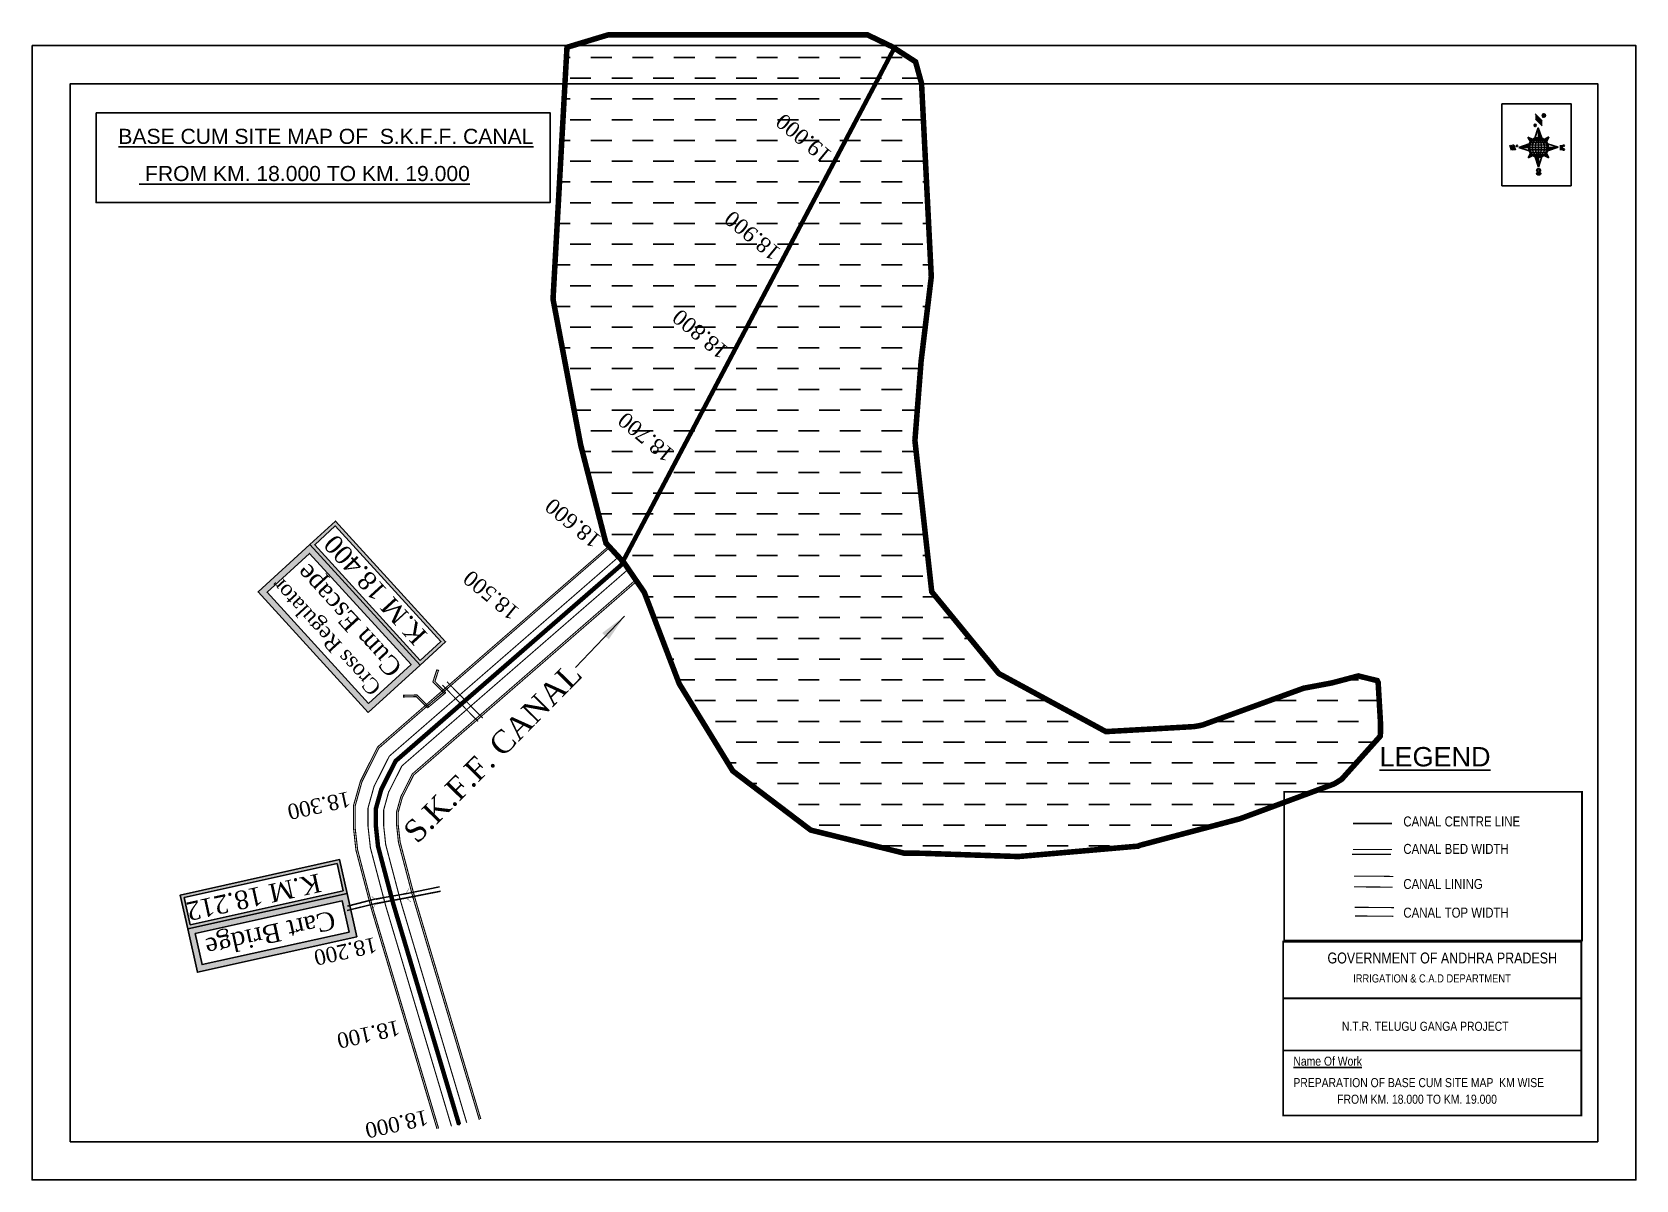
# Model space of a CAD drawing. Header units: inches. Extents: x 13 to 1463, y 10 to 1048.
import ezdxf
from ezdxf.enums import TextEntityAlignment as Align

# ---------------------------------------------------------------- set-up
doc = ezdxf.new("R2010")
doc.units = ezdxf.units.IN
doc.header["$MEASUREMENT"] = 0
for name, color, linetype in [('AQUADUCT', 1, 'Continuous'), ('bed with', 5, 'Continuous'), ('BLOCK', 7, 'Continuous'), ('bord', 1, 'Continuous'), ('C LINE COO', 6, 'Continuous'), ('cahnige', 7, 'Continuous'), ('FRAME 025', 7, 'Continuous'), ('KaluvayaLake_Utm44', 7, 'Continuous'), ('laying', 4, 'Continuous'), ('lining', 4, 'Continuous'), ('ROAD', 6, 'Continuous'), ('SLB', 11, 'Continuous'), ('TABLE', 7, 'Continuous'), ('TEXT', 7, 'Continuous'), ('TITLEBLOCK', 7, 'Continuous'), ('top of bund', 1, 'Continuous'), ('V', 6, 'Continuous'), ('ZSTU', 7, 'Continuous')]:
    doc.layers.add(name, color=color, linetype=linetype)
doc.styles.add('5mm', font='times.ttf', dxfattribs={"height": 3})
doc.styles.add('A', font='arial.ttf')
doc.styles.add('ARIALN', font='ARIALN.TTF')
doc.styles.get("Standard").update_dxf_attribs({"font": 'arial.ttf'})
doc.dimstyles.get("Standard").update_dxf_attribs({"dimtxt": 0.18, "dimasz": 0.18, "dimexe": 0.18, "dimexo": 0.0625, "dimgap": 0.09, "dimtad": 0, "dimtih": 1, "dimtoh": 1, "dimdec": 4, "dimzin": 0, "dimdsep": 46, "dimtxsty": 'Standard', "dimcen": 0.09, "dimadec": 0, "dimazin": 0, "dimtfac": 1, "dimtdec": 4, "dimtofl": 0, "dimtmove": 0, "dimatfit": 3, "dimfxl": 1, "dimtolj": 1, "dimtzin": 0, "dimarcsym": 0})
pattern_1 = [(267.297113149, (-8720374.938, 50637915.138), (10.5367255337, -0.497431438), [])]
pattern_2 = [(357.297113149, (-8720374.938, 50637915.138), (0.497431438, 10.5367255337), [])]

# ---------------------------------------------------------------- blocks, each defined once
blk = doc.blocks.new('FGDFGDFG6YURT')
at = {"layer": 'ROAD', "color": 1, "linetype": 'Continuous', "lineweight": 25}
for points in [[(386103.5, 1482907.4, 0), (386134.5, 1482913, 0), (386162.3, 1482917.4, 0), (386187, 1482923.1, 0)], [(386104.2, 1482903.5, 0), (386135.2, 1482909.2, 0), (386163.1, 1482913.6, 0), (386187.9, 1482919.3, 0)], [(386104.3, 1482907.7, 0), (386135.3, 1482913.3, 0), (386163.2, 1482917.7, 0), (386188, 1482923.4, 0)]]:
    blk.add_polyline3d(points, dxfattribs=at)
at = {"layer": 'SLB'}
for points, const_width in [([(386161.8, 1482917.9), (386162.2, 1482917.9), (386164.8, 1482922)], 0.3), ([(386134.6, 1482913.4), (386134.2, 1482913.4), (386130.6, 1482916.6)], 0.3), ([(386134.8, 1482908.7), (386134.5, 1482908.7), (386131.9, 1482904.6)], 0.3), ([(386134.6, 1482913.4), (386148.2, 1482915.4), (386161.8, 1482917.9)], 0.5), ([(386161.9, 1482914.1), (386148.3, 1482911.6), (386134.8, 1482908.7)], 0.5), ([(386162, 1482918.2), (386148.4, 1482915.7), (386134.9, 1482912.9)], 0.5), ([(386161.9, 1482914.1), (386162.2, 1482914), (386165.9, 1482910.9)], 0.3)]:
    blk.add_lwpolyline(points, dxfattribs=dict(at, const_width=const_width))
blk = doc.blocks.new('pp')
at = {"layer": 'ZSTU', "color": 2, "const_width": 1}
for points in [[(327742, 1601090.4), (327738.4, 1601079.5), (327749.1, 1601068.7)], [(327743.5, 1601089.9), (327740.2, 1601079.9), (327750.1, 1601069.7)], [(327741.5, 1601090.4), (327744, 1601089.7)], [(327711.9, 1601067.8), (327712, 1601065.3)], [(327711.9, 1601067.3), (327724.1, 1601067.6), (327734.6, 1601057)], [(327732.5, 1601057.1), (327749.2, 1601070.9)], [(327733.5, 1601055.9), (327750.1, 1601069.7)], [(327712, 1601065.8), (327723.5, 1601066.1), (327733.5, 1601055.9)]]:
    blk.add_lwpolyline(points, dxfattribs=at)
blk = doc.blocks.new('*X5')
at = {"color": 0, "linetype": 'Continuous'}
for p, q in [((6321.6, 240.5), (6322.3, 241.2)), ((6321.6, 240.3), (6322.3, 241)), ((6321.6, 240.1), (6322.3, 240.8)), ((6321.6, 239.9), (6322.4, 240.7)), ((6321.6, 239.8), (6322.4, 240.6)), ((6321.6, 239.6), (6322.5, 240.5)), ((6321.6, 239.4), (6322.5, 240.3)), ((6321.6, 239.2), (6322.6, 240.2)), ((6321.7, 239.1), (6322.6, 240.1)), ((6321.8, 240.8), (6322.4, 241.4)), ((6321.8, 239), (6322.7, 240)), ((6321.8, 239), (6322.8, 239.9)), ((6321.9, 238.9), (6322.9, 239.8)), ((6322, 238.8), (6323, 239.7)), ((6322.1, 241.3), (6322.4, 241.6)), ((6322.1, 238.7), (6323.1, 239.6)), ((6322.2, 238.6), (6323.1, 239.6)), ((6322.3, 238.5), (6323.2, 239.5)), ((6322.4, 238.5), (6323.3, 239.4)), ((6322.5, 238.4), (6323.4, 239.3)), ((6322.7, 238.4), (6323.6, 239.3)), ((6322.8, 238.3), (6323.7, 239.2)), ((6322.9, 238.3), (6323.8, 239.1)), ((6323.1, 238.2), (6323.9, 239.1)), ((6323.2, 238.2), (6324, 239)), ((6323.3, 238.2), (6324.2, 239)), ((6323.5, 238.1), (6324.3, 238.9)), ((6323.7, 238.1), (6324.4, 238.9)), ((6323.8, 238.1), (6324.6, 238.8)), ((6324.1, 238.2), (6324.7, 238.8)), ((6324.3, 238.3), (6324.9, 238.8)), ((6324.6, 238.3), (6325.1, 238.8)), ((6324.8, 238.4), (6325.2, 238.8)), ((6325.1, 238.5), (6325.4, 238.8)), ((6325.4, 238.6), (6325.6, 238.8))]:
    blk.add_line(p, q, dxfattribs=at)
blk = doc.blocks.new('*X4')
at = {"color": 0, "linetype": 'Continuous'}
for p, q in [((6324.4, 240.3), (6324.5, 240.4)), ((6324.6, 240.3), (6324.8, 240.5)), ((6324.7, 240.2), (6325, 240.5)), ((6324.8, 240.2), (6325.2, 240.6)), ((6325, 240.1), (6325.5, 240.6)), ((6325.1, 240.1), (6325.6, 240.6)), ((6325.2, 240), (6325.8, 240.6)), ((6325.3, 240), (6326, 240.6)), ((6325.4, 239.9), (6326.1, 240.6)), ((6325.5, 239.8), (6326.2, 240.5)), ((6325.6, 239.8), (6326.3, 240.5)), ((6325.7, 239.7), (6326.5, 240.4)), ((6325.9, 239.6), (6326.6, 240.3)), ((6326, 239.5), (6326.7, 240.3)), ((6326, 239.4), (6326.8, 240.2)), ((6326.1, 239.3), (6327, 240.2)), ((6326.2, 239.3), (6327.1, 240.1)), ((6326.3, 239.2), (6327.1, 240)), ((6326.4, 239.1), (6327.2, 239.9)), ((6326.5, 239), (6327.3, 239.8)), ((6326.5, 238.9), (6327.4, 239.7)), ((6326.6, 238.8), (6327.5, 239.6)), ((6326.7, 238.7), (6327.5, 239.5)), ((6326.8, 238.6), (6327.6, 239.4)), ((6326.8, 238.5), (6327.7, 239.3)), ((6326.8, 236.5), (6327.4, 237)), ((6326.9, 238.3), (6327.8, 239.2)), ((6326.9, 238.2), (6327.9, 239.1)), ((6326.9, 236.8), (6327.6, 237.4)), ((6327, 238.1), (6327.8, 239)), ((6327, 237.9), (6327.8, 238.8)), ((6327, 237.8), (6327.8, 238.6)), ((6327, 237.6), (6327.8, 238.4)), ((6327, 237.4), (6327.8, 238.2)), ((6327, 237.3), (6327.8, 238)), ((6327, 237.1), (6327.8, 237.9))]:
    blk.add_line(p, q, dxfattribs=at)
blk = doc.blocks.new('H')
at = {"layer": 'bord', "extrusion": (0.000427885, 0.004792, 0.999988)}
h = blk.add_hatch(dxfattribs=at)
h.set_pattern_fill('LINE', color=8, scale=84.387686, angle=-2.7029, style=0)
h.set_pattern_definition(pattern_2)
h.paths.add_polyline_path([(-492, 786, -0.090992), (-448, 775), (-486, 912)])
h = blk.add_hatch(dxfattribs=at)
h.set_pattern_fill('LINE', color=8, scale=84.387686, angle=-92.7029, style=0)
h.set_pattern_definition(pattern_1)
h.paths.add_polyline_path([(-625, 665, -0.090992), (-615, 710), (-751, 671)])
h = blk.add_hatch(dxfattribs=at)
h.set_pattern_fill('LINE', color=8, scale=84.387686, angle=-92.7029, style=0)
h.set_pattern_definition(pattern_1)
h.paths.add_polyline_path([(-246, 647), (-372, 653, -0.090992), (-382, 609)])
h = blk.add_hatch(dxfattribs=at)
h.set_pattern_fill('LINE', color=8, scale=84.387686, angle=-2.7029, style=0)
h.set_pattern_definition(pattern_2)
h.paths.add_polyline_path([(-504, 533, -0.090992), (-549, 543), (-510, 406)])
for p, q in [((-516, 1087, -1217), (-432, 994, -1217)), ((-538, 774, -1216), (-487, 906, -1216)), ((-519, 1020, -1217), (-435, 927, -1216)), ((-487, 906, -1216), (-493, 780, -1216)), ((-487, 906, -1216), (-448, 769, -1216)), ((-865, 701, -1215), (-847, 638, -1215)), ((-847, 700, -1215), (-829, 637, -1215)), ((-829, 699, -1215), (-811, 636, -1215)), ((-829, 699, -1215), (-811, 698, -1215)), ((-811, 698, -1215), (-794, 635, -1215)), ((-752, 665, -1215), (-615, 704, -1215)), ((-752, 665, -1215), (-625, 659, -1215)), ((-619, 614, -1215), (-752, 665, -1215)), ((-627, 794, -1216), (-567, 760, -1216)), ((-627, 794, -1216), (-584, 747, -1215)), ((-599, 731, -1215), (-627, 794, -1216)), ((-421, 753, -1216), (-359, 781, -1216)), ((-359, 781, -1216), (-405, 739, -1216)), ((-359, 781, -1216), (-392, 721, -1215)), ((-246, 641, -1215), (-383, 603, -1215)), ((-379, 693, -1215), (-246, 641, -1215)), ((-373, 647, -1215), (-246, 641, -1215)), ((-213, 669, -1215), (-217, 601, -1215)), ((-197, 600, -1215), (-194, 668, -1215)), ((-639, 526, -1214), (-606, 585, -1215)), ((-639, 526, -1214), (-593, 568, -1215)), ((-577, 553, -1215), (-639, 526, -1214)), ((-511, 400, -1214), (-549, 537, -1214)), ((-460, 533, -1215), (-511, 400, -1214)), ((-505, 527, -1214), (-511, 400, -1214)), ((-371, 513, -1214), (-431, 546, -1215)), ((-371, 513, -1214), (-414, 560, -1215)), ((-399, 576, -1215), (-371, 513, -1214))]:
    blk.add_line(p, q, dxfattribs=at)
at = {"layer": 'bord', "color": 8, "linetype": 'ByBlock', "extrusion": (0.000427885, 0.004792, 0.999988)}
for p, q in [((-373, 647, -1215), (-625, 659, -1215)), ((-378, 616, -1215), (-623, 628, -1215)), ((-375, 679, -1215), (-620, 691, -1215)), ((-386, 711, -1215), (-605, 722, -1215)), ((-411, 744, -1216), (-578, 752, -1216)), ((-493, 780, -1216), (-505, 527, -1214)), ((-392, 585, -1215), (-611, 595, -1215)), ((-420, 555, -1215), (-587, 562, -1215))]:
    blk.add_line(p, q, dxfattribs=at)
at = {"layer": 'bord', "extrusion": (0.000427885, 0.004792, 0.999988), "elevation": -1212}
for points, const_width in [([(-522, 960), (-516, 1093)], 1.61), ([(-434, 933), (-428, 1066)], 1.61), ([(-870, 707), (-846, 706)], 0.642), ([(-829, 643), (-855, 644)], 0.642), ([(-829, 643), (-821, 678)], 0.642), ([(-811, 642), (-784, 641)], 0.642), ([(-793, 641), (-782, 694)], 0.642), ([(-223, 676), (-174, 673)], 0.706), ([(-195, 645), (-185, 644)], 0.706), ([(-177, 605), (-226, 607)], 0.706)]:
    blk.add_lwpolyline(points, dxfattribs=dict(at, const_width=const_width))
for points, const_width in [([(-414, 1073, 1), (-398, 1058, 1)], 22.3), ([(-530, 950, 1), (-520, 939, 1)], 14.8), ([(-776, 697, 1), (-769, 690, 1)], 8.9), ([(-180, 618, 1), (-173, 611, 1)], 9.79), ([(-178, 667, 1), (-171, 660, 1)], 9.79), ([(-525, 322, 1), (-533, 329, 1)], 11.1), ([(-490, 362, 1), (-498, 369, 1)], 11.1)]:
    blk.add_lwpolyline(points, format="xyb", close=True, dxfattribs=dict(at, const_width=const_width))
for points in [[(-537, 317), (-531, 310), (-520, 307), (-505, 307), (-494, 310), (-486, 318), (-487, 326), (-491, 333), (-494, 336), (-503, 341), (-522, 347), (-530, 352), (-534, 355), (-537, 363), (-537, 373), (-530, 381), (-520, 384), (-504, 384), (-493, 380), (-487, 373)], [(-522, 348), (-526, 354), (-528, 361), (-528, 371), (-526, 375), (-521, 381), (-515, 384)], [(-505, 307), (-499, 312), (-497, 319), (-497, 327), (-501, 335), (-509, 343)]]:
    blk.add_lwpolyline(points, dxfattribs=at)
at = {"layer": 'bord', "extrusion": (0.000427885, 0.004792, 0.999988)}
for centre, radius in [((-406, 1065, -1212), 22.3), ((-525, 944, -1212), 14.8), ((-773, 694, -1212), 8.9), ((-498, 659, -1212), 127), ((-177, 615, -1212), 9.79), ((-174, 663, -1212), 9.79), ((-529, 325, -1212), 11.1), ((-494, 365, -1212), 11.1)]:
    blk.add_circle(centre, radius, dxfattribs=at)
at = {"layer": 'bord', "color": 8, "linetype": 'ByBlock', "extrusion": (0.000427885, 0.004792, 0.999988)}
for centre, radius, start, end in [((-482, 658, -1212), 128, 94.9254, 259.6691), ((-437, 656, -1212), 141, 113.2864, 241.308), ((-316, 651, -1212), 222, 142.5892, 212.0053), ((-560, 662, -1212), 141, 293.2864, 61.308), ((-681, 668, -1212), 222, 322.5892, 32.0053), ((-515, 660, -1212), 128, 274.9254, 79.6691)]:
    blk.add_arc(centre, radius, start, end, dxfattribs=at)
at = {"layer": 'bord', "extrusion": (0.000427885, 0.004792, 0.999988)}
for points in [[(-516, 1093, -1212), (-431, 1000, -1212), (-519, 1026, -1212), (-434, 933, -1212)], [(-864, 707, -1212), (-846, 706, -1212), (-846, 644, -1212), (-829, 643, -1212)], [(-829, 705, -1212), (-811, 704, -1212), (-811, 642, -1212), (-793, 641, -1212)], [(-193, 674, -1212), (-197, 606, -1212), (-213, 675, -1212), (-216, 607, -1212)]]:
    blk.add_solid(points, dxfattribs=at)
at = {"layer": 'bord', "extrusion": (0.000427885, 0.004792, 0.999988), "xscale": 7.977342409717546, "yscale": 7.977342408231451, "zscale": 7.977342408476333, "rotation": 138.0840426661453}
for name, p in [('*X4', (38301, -31929, -1212)), ('*X5', (38314, -31951, -1212))]:
    blk.add_blockref(name, p, dxfattribs=at)
blk = doc.blocks.new('KKKK')
at = {"layer": 'cahnige', "color": 1, "style": '5mm'}
blk.add_text('S.K.F.F. CANAL', height=20, rotation=19.1758, dxfattribs=at).set_placement((317677.4, 1602113.8))
at = {"layer": 'ZSTU', "color": 1}
blk.add_leader([(317936.6, 1602216.4), (317876.5, 1602194.2)], dimstyle='Standard', override={"dimasz": 25, "dimgap": 0.09, "dimtad": 0}, dxfattribs=at)

msp = doc.modelspace()

# ---------------------------------------------------------------- hatches: boundary and pattern name
at = {"layer": 'C LINE COO'}
h = msp.add_hatch(color=200, dxfattribs=at)
h.paths.add_polyline_path([(363.9, 480), (268.5, 584.5), (287, 601.5), (382.5, 496.9)], flags=16)
h.paths.add_polyline_path([(363.7, 475.7), (264.2, 584.7), (287.2, 605.8), (386.8, 496.8)])
h = msp.add_hatch(color=135, dxfattribs=at)
h.set_gradient(color1=(141, 177, 78), color2=(107, 135, 59), one_color=1, tint=0.38)
h.paths.add_polyline_path([(317.2, 441), (225.4, 541.5), (263.8, 576.6), (355.6, 476.1)], flags=16)
h.paths.add_polyline_path([(316.8, 432.9), (217.3, 541.9), (264.2, 584.7), (363.7, 475.7)])
h = msp.add_hatch(color=200, dxfattribs=at)
h.paths.add_polyline_path([(294.1, 271.7), (156, 241.1), (150.5, 265.6), (288.7, 296.3)], flags=16)
h.paths.add_polyline_path([(297.8, 269.4), (153.7, 237.4), (146.9, 267.9), (291, 299.9)])
h = msp.add_hatch(color=135, dxfattribs=at)
h.set_gradient(color1=(141, 177, 78), color2=(107, 135, 59), one_color=1, tint=0.38)
h.paths.add_polyline_path([(299.6, 234.5), (166.7, 205), (160.5, 233.1), (293.4, 262.6)], flags=16)
h.paths.add_polyline_path([(306.5, 230.1), (162.4, 198.2), (153.7, 237.4), (297.8, 269.4)])
at = {"layer": 'KaluvayaLake_Utm44'}
h = msp.add_hatch(dxfattribs=at)
h.set_pattern_fill('DASH', color=4, scale=150, style=0)
h.set_pattern_definition([(0, (-327363.081, -1600618.929), (18.75, 18.75), [18.75, -18.75])])
h.paths.add_polyline_path([(768.2, 1045.2), (790.3, 1034.6), (811.6, 1020.9), (817, 1001.3), (825.8, 826.6), (816.6, 750.4), (811, 678.6), (826.2, 542), (886.8, 468.1), (983.6, 415.6), (1062.9, 420.1), (1067.9, 420.9), (1071.3, 421.7), (1162.3, 454.8), (1187.9, 459.6), (1202.7, 463.5), (1211.7, 465.9), (1228.9, 461.7), (1229.7, 460), (1231.8, 423.9), (1231.8, 419), (1231.8, 416.5), (1231.7, 411.6), (1196.7, 372.5), (1190.1, 368.4), (1104.7, 336.8), (1014.5, 312.9), (1012.8, 312.1), (904.5, 302.7), (818.5, 305.6), (812.7, 305.7), (804.4, 305.8), (801.1, 305.8), (716.8, 326.6), (646.4, 380), (598, 458.8), (566.4, 541.4), (548.1, 568.2), (531.7, 586), (508.9, 674.6), (483.9, 806.4), (496.5, 1034), (533.6, 1045.2)])

# ---------------------------------------------------------------- linework, layer by layer
at = {"linetype": 'ByBlock'}
for points in [[(13, 1035.6), (1462.7, 1035.6), (1462.7, 10.5), (13, 10.5)], [(1428.2, 45), (47.5, 45), (47.5, 1001.1), (1428.2, 1001.1)]]:
    msp.add_lwpolyline(points, close=True, dxfattribs=at)
at = {"linetype": 'ByBlock', "elevation": -0.1}
msp.add_lwpolyline([(1341.5, 983), (1404.1, 983), (1404.1, 908.9), (1341.5, 908.9)], close=True, dxfattribs=at)
at = {"layer": 'bed with', "const_width": 1}
for points in [[(541.9, 572.4), (335.9, 393.4), (322.1, 366), (316.7, 346.6), (316.7, 329.7), (318.8, 310.7), (332.5, 258.7), (392.1, 58.9)], [(551.2, 561.7), (347.3, 384.6), (335.3, 360.9), (330.8, 344.7), (330.8, 330.5), (332.7, 313.3), (346.1, 262.5), (405.9, 62.1)], [(1241.2, 304.7), (1239.1, 304.7), (1206.3, 304.7), (1206.1, 304.7)], [(1242.3, 309.1), (1239.2, 309.1), (1207, 309.1)]]:
    msp.add_lwpolyline(points, dxfattribs=at)
at = {"layer": 'BLOCK', "color": 4}
for p in [(736.3, 927.4), (689.9, 839.6), (642.8, 750.6), (593.6, 657.4), (545.2, 565.8), (469.7, 500.3), (325.6, 352.4), (341.8, 252.1), (370.4, 156.3), (399, 60.5)]:
    msp.add_point(p, dxfattribs=at)
at = {"layer": 'C LINE COO', "const_width": 4}
for points in [[(793.3, 1035), (545.2, 565.8)], [(546.5, 567), (341.6, 389), (328.7, 363.5), (323.7, 345.7), (323.8, 330.1), (325.7, 312), (339.3, 260.6), (399, 60.4)]]:
    msp.add_lwpolyline(points, dxfattribs=at)
at = {"layer": 'C LINE COO', "color": 105}
for points in [[(316.8, 432.9), (217.3, 541.9), (264.2, 584.7), (363.7, 475.7)], [(317.2, 441), (225.4, 541.5), (263.8, 576.6), (355.6, 476.1)], [(306.5, 230.1), (162.4, 198.2), (153.7, 237.4), (297.8, 269.4)], [(299.6, 234.5), (166.7, 205), (160.5, 233.1), (293.4, 262.6)]]:
    msp.add_lwpolyline(points, close=True, dxfattribs=at)
at = {"layer": 'C LINE COO'}
for p in [(396.8, 436.9), (338.3, 264.4)]:
    msp.add_point(p, dxfattribs=at)
at = {"layer": 'FRAME 025', "lineweight": -3, "const_width": 1.64}
for points in [[(1144.8, 361.2), (1413.9, 361.2), (1413.9, 226.9), (1144.8, 226.9)], [(1143.9, 225.8), (1413.3, 225.8), (1413.3, 68.7), (1143.9, 68.7)]]:
    msp.add_lwpolyline(points, close=True, dxfattribs=at)
for points in [[(1143.9, 174.5), (1413.3, 174.5)], [(1143.9, 127.4), (1413.3, 127.4)], [(1143.9, 68.7), (1413.3, 68.7)]]:
    msp.add_lwpolyline(points, dxfattribs=at)
at = {"layer": 'KaluvayaLake_Utm44', "color": 4, "const_width": 5}
msp.add_lwpolyline([(768.2, 1045.2), (790.3, 1034.6), (811.6, 1020.9), (817, 1001.3), (825.8, 826.6), (816.6, 750.4), (811, 678.6), (826.2, 542), (886.8, 468.1), (983.6, 415.6), (1062.9, 420.1), (1067.9, 420.9), (1071.3, 421.7), (1162.3, 454.8), (1187.9, 459.6), (1202.7, 463.5), (1211.7, 465.9), (1228.9, 461.7), (1229.7, 460), (1231.8, 423.9), (1231.8, 419), (1231.8, 416.5), (1231.7, 411.6), (1196.7, 372.5), (1190.1, 368.4), (1104.7, 336.8), (1014.5, 312.9), (1012.8, 312.1), (904.5, 302.7), (818.5, 305.6), (812.7, 305.7), (804.4, 305.8), (801.1, 305.8), (716.8, 326.6), (646.4, 380), (598, 458.8), (566.4, 541.4), (548.1, 568.2), (531.7, 586), (508.9, 674.6), (483.9, 806.4), (496.5, 1034), (533.6, 1045.2)], close=True, dxfattribs=at)
at = {"layer": 'lining', "const_width": 1}
for points in [[(534.2, 581.2), (326.5, 400.7), (311.2, 370.3), (305, 348.2), (305, 329), (307.3, 308.6), (321.2, 255.5), (380.5, 56.9)], [(558.8, 552.9), (356.7, 377.3), (346.3, 356.7), (342.5, 343.1), (342.5, 331.1), (344.2, 315.5), (357.3, 265.7), (417.3, 64.7)], [(1208, 285), (1232.7, 284.9), (1243.4, 284.7)], [(1208, 275.3), (1234.8, 275.1), (1242.9, 275)]]:
    msp.add_lwpolyline(points, dxfattribs=at)
at = {"layer": 'top of bund', "color": 1, "const_width": 1}
for points in [[(533.3, 582.3), (325.3, 401.7), (309.8, 370.8), (303.5, 348.5), (303.5, 329), (305.8, 308.3), (319.8, 255.1), (379.1, 56.4)], [(559.8, 551.7), (357.9, 376.3), (347.7, 356.1), (344, 342.9), (344, 331.2), (345.7, 315.8), (358.8, 266.1), (418.6, 65.5)]]:
    msp.add_lwpolyline(points, dxfattribs=at)
at = {"layer": 'top of bund', "const_width": 1}
for points in [[(1208.5, 256.8), (1233.1, 256.7), (1244, 256.5)], [(1243.5, 248.7), (1235.6, 248.8), (1208.7, 249)]]:
    msp.add_lwpolyline(points, dxfattribs=at)
at = {"layer": 'V', "color": 6, "const_width": 0.229}
msp.add_lwpolyline([(1242.2, 332.7), (1239.6, 332.7), (1207, 332.7)], dxfattribs=at)
at = {"layer": 'V', "color": 6}
msp.add_lwpolyline([(1207, 332.7), (1242.2, 332.7)], dxfattribs=at)
at = {"layer": 'ZSTU'}
msp.add_lwpolyline([(70.8, 974.8), (481.2, 974.8), (481.2, 893.6), (70.8, 893.6)], close=True, dxfattribs=at)
at = {"layer": 'ZSTU', "color": 200}
for points in [[(363.7, 475.7), (264.2, 584.7), (287.2, 605.8), (386.8, 496.8)], [(363.9, 480), (268.5, 584.5), (287, 601.5), (382.5, 496.9)], [(297.8, 269.4), (153.7, 237.4), (146.9, 267.9), (291, 299.9)], [(294.1, 271.7), (156, 241.1), (150.5, 265.6), (288.7, 296.3)]]:
    msp.add_lwpolyline(points, close=True, dxfattribs=at)
at = {"layer": 'ZSTU', "color": 2, "const_width": 1}
for points in [[(384, 457.6), (416.1, 424.8)], [(388.1, 460.6), (420.3, 427.8)]]:
    msp.add_lwpolyline(points, dxfattribs=at)

# ---------------------------------------------------------------- block references
at = {"layer": 'AQUADUCT', "color": 1, "xscale": 0.0703495379661093, "yscale": 0.07034953800030053, "zscale": 0.07034953795990817, "rotation": 3.078330607406165}
msp.add_blockref('H', (1412.1, 899.5, 85.4), dxfattribs=at)
at = {"layer": 'laying', "color": 1, "linetype": 'ByBlock', "rotation": 181.1193119492897}
msp.add_blockref('FGDFGDFG6YURT', (357444.2, 1490438.3), dxfattribs=at)
at = {"layer": 'ZSTU', "rotation": 26.15620552482648}
msp.add_blockref('KKKK', (421458.9, -1577775.2), dxfattribs=at)
at = {"layer": 'ZSTU', "color": 1}
msp.add_blockref('pp', (-327363.1, -1600618.9), dxfattribs=at)

# ---------------------------------------------------------------- texts
at = {"layer": 'cahnige', "style": '5mm'}
for s, rotation, p in [('19.000', 140.487, (737.1, 938.5)), ('18.900', 140.487, (690.7, 850.7)), ('18.800', 140.487, (643.6, 761.7)), ('18.700', 140.487, (594.4, 668.6)), ('18.600', 140.487, (528.5, 590.9)), ('18.500', 140.487, (454.5, 525.7)), ('18.300', 192.4743, (299.1, 361.7)), ('18.200', 192.4743, (323, 230)), ('18.100', 192.4743, (343.8, 155)), ('18.000', 192.4743, (369.3, 73.9))]:
    msp.add_text(s, height=13.88, rotation=rotation, dxfattribs=at).set_placement(p)
at = {"layer": 'TABLE', "extrusion": (0.000201441, 0.004807, 0.999988), "style": 'A'}
msp.add_text('%%ULEGEND', height=17.48, rotation=359.9999, dxfattribs=at).set_placement((1281.1, 392.9, 2.1), align=Align.MIDDLE)
at = {"layer": 'TEXT', "color": 6}
for s, p in [('%%UBASE CUM SITE MAP OF  S.K.F.F. CANAL', (91, 946.7)), ('%%U FROM KM. 18.000 TO KM. 19.000', (109.8, 913.1))]:
    msp.add_text(s, height=13.655, dxfattribs=at).set_placement(p)
at = {"layer": 'TITLEBLOCK', "extrusion": (0.000201441, 0.004807, 0.999988), "style": 'ARIALN'}
for s, height, p in [('CANAL CENTRE LINE', 9.013, (1252.5, 329.9, 1.8)), ('CANAL BED WIDTH', 9.013, (1252.5, 305.1, 1.7)), ('CANAL LINING', 9.013, (1252.5, 273.4, 1.6)), ('CANAL TOP WIDTH', 9.013, (1252.5, 247.5, 1.4)), ('GOVERNMENT OF ANDHRA PRADESH ', 9.822, (1183.9, 206.1, -0.1)), ('IRRIGATION & C.A.D DEPARTMENT', 7.366, (1207.1, 188.9, -0.1)), ('N.T.R. TELUGU GANGA PROJECT', 8.185, (1197, 145.2, 0)), ('%%UName Of Work', 8.185, (1153.1, 113.7, -0.2)), ('PREPARATION OF BASE CUM SITE MAP  KM WISE', 8.185, (1153.1, 94.3, -0.3))]:
    msp.add_text(s, height=height, rotation=359.9999, dxfattribs=at).set_placement(p)
at = {"layer": 'TITLEBLOCK', "style": 'ARIALN'}
msp.add_text(' FROM KM. 18.000 TO KM. 19.000', height=8.185, rotation=359.9999, dxfattribs=at).set_placement((1190.1, 79.3))
at = {"layer": 'ZSTU', "style": '5mm'}
for s, height, rotation, p in [('K.M 18.400', 16.84, 132.3967, (371.1, 503.7)), ('Cum Escape', 16.84, 132.3967, (348.6, 474.3)), (' Cross Regulator', 13.826, 132.3967, (333, 452.1)), ('K.M 18.212', 16.84, 192.5021, (271.9, 287.5)), ('Cart Bridge', 16.843, 192.5021, (285, 253.9))]:
    msp.add_text(s, height=height, rotation=rotation, dxfattribs=at).set_placement(p)

doc.saveas('drawing.dxf')
